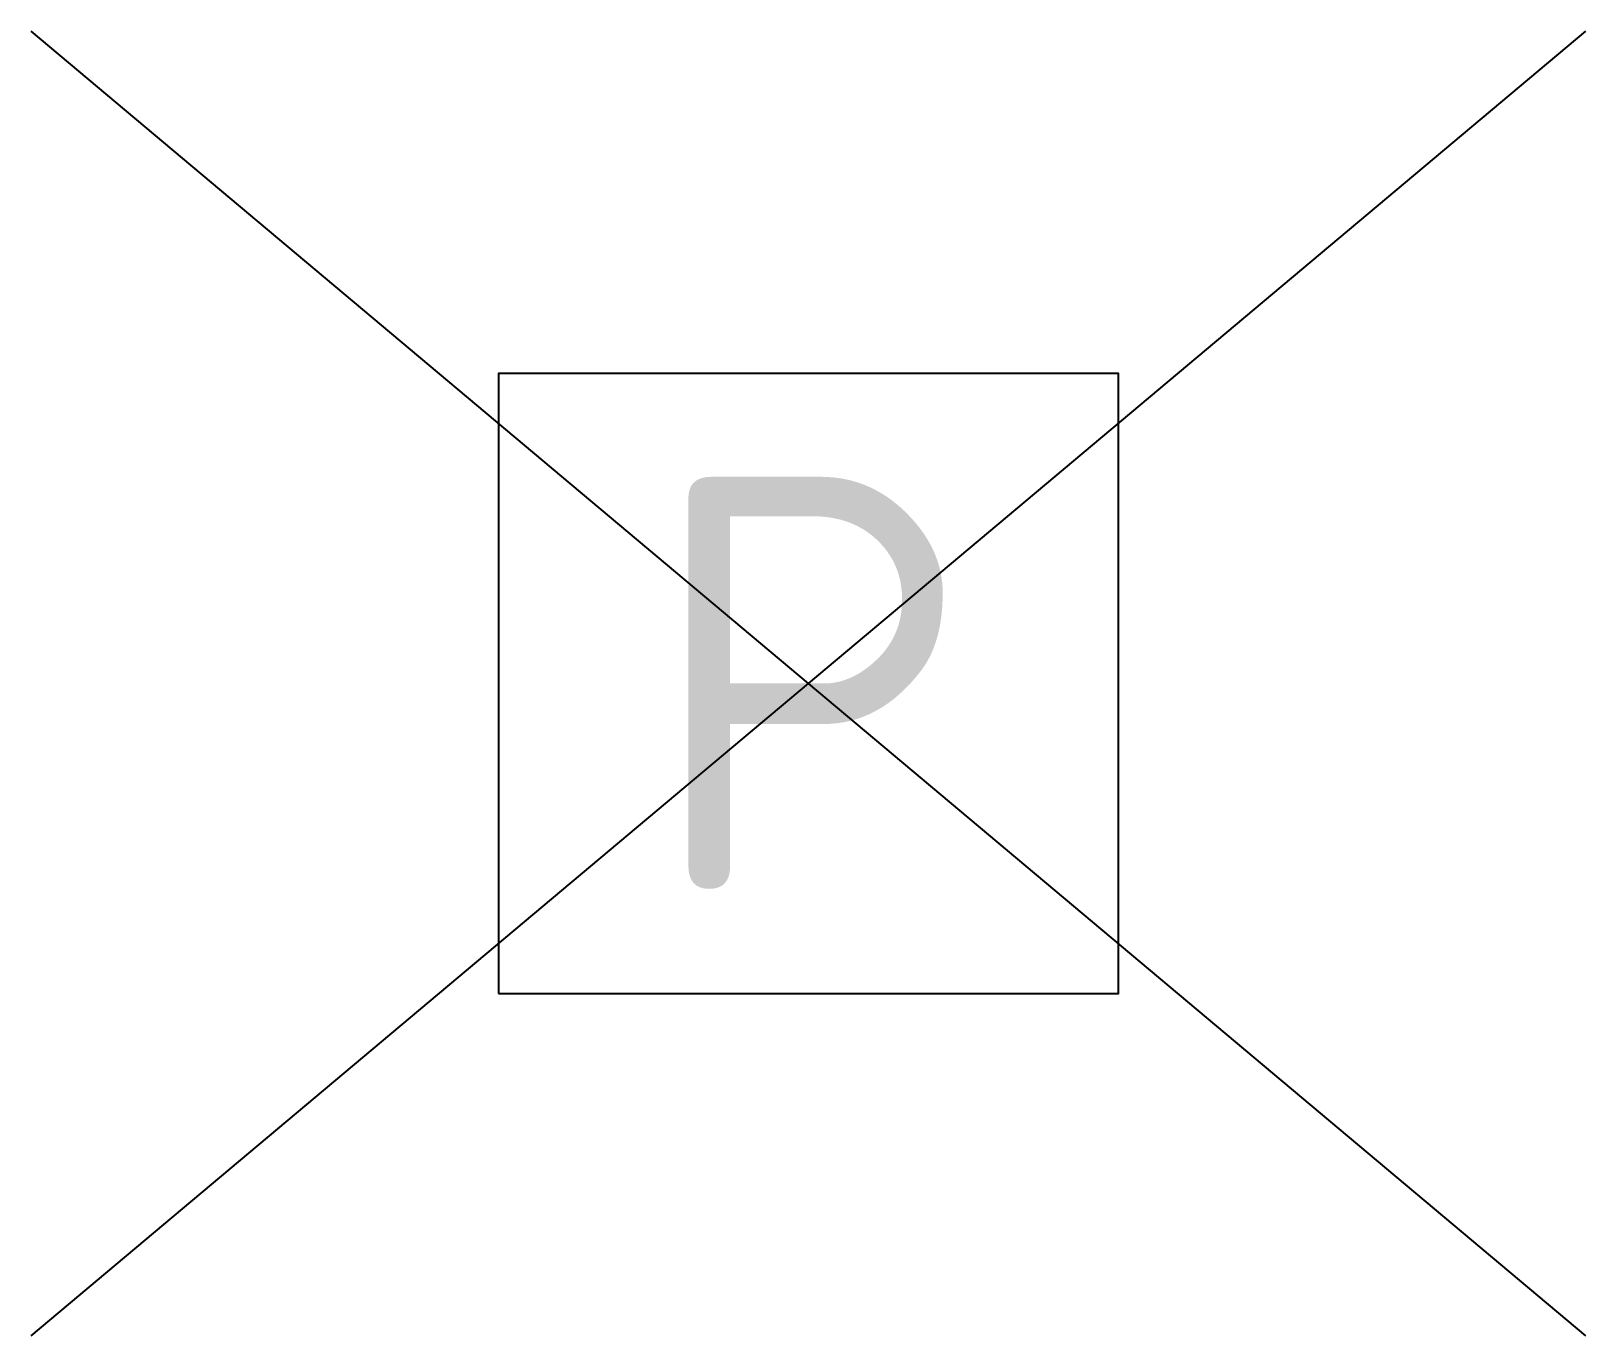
# Model space of a CAD drawing. Header units: metres. Extents: x -0.376 to 0.376, y -0.316 to 0.316.
import ezdxf
from ezdxf.enums import TextEntityAlignment as Align

# ---------------------------------------------------------------- set-up
doc = ezdxf.new("R2010")
doc.units = ezdxf.units.M
doc.styles.add('NLCS-ISO', font='NLCS-ISO.ttf')

msp = doc.modelspace()

# ---------------------------------------------------------------- linework, layer by layer
for p, q in [((-0.37612, -0.3156), (0.37612, 0.3156)), ((0.37612, -0.3156), (-0.37612, 0.3156))]:
    msp.add_line(p, q)
at = {"flags": 128}
msp.add_lwpolyline([(-0.15, -0.15), (0.15, -0.15), (0.15, 0.15), (-0.15, 0.15)], close=True, dxfattribs=at)

# ---------------------------------------------------------------- texts
at = {"style": 'NLCS-ISO'}
msp.add_text('P', height=0.2, dxfattribs=at).set_placement((-0.00001, 0), align=Align.MIDDLE_CENTER)

doc.saveas('drawing.dxf')
